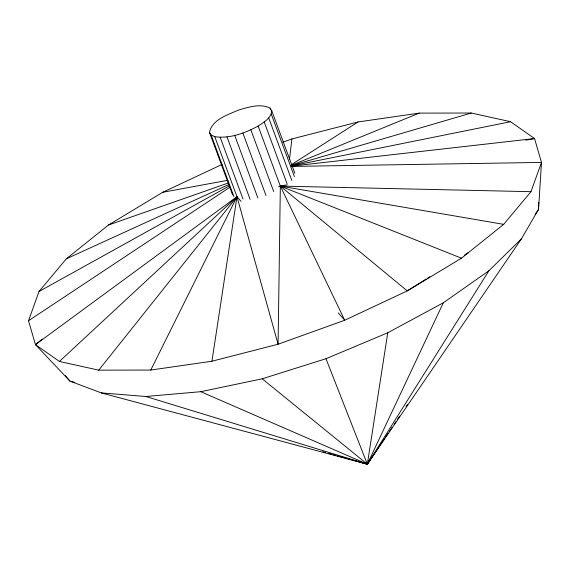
<?xml version="1.0" encoding="UTF-8"?>
<svg xmlns="http://www.w3.org/2000/svg" width="570" height="570" viewBox="0 0 570 570"><rect width="100%" height="100%" fill="white"/><g stroke="black" fill="none" stroke-linecap="round" stroke-linejoin="round"><path stroke-width="0.85" d="M232.589 194.904L209.468 132.397C212.097 119.515 227.729 114.912 238.324 110.103C248.378 107.288 260.098 103.134 270.087 108.136L271.74 110.737C271.363 118.239 263.604 122.272 258.139 126.077L280.34 186.091L278.089 344.23L211.94 361.223L150.765 370.058L98.738 370.144L59.408 361.466L35.454 344.622L28.5 320.753L39.031 291.491L66.32 258.83L108.514 224.993L162.735 192.282L222.079 164.438M538.721 202.428L538.536 209.382L521.372 238.908L367.344 464.201L101.261 392.894L69.953 381.123L35.454 344.622L42.401 339.072M289.446 159.586L291.911 138.952L358.06 121.959L419.235 113.117L471.262 113.031L510.592 121.709L534.546 138.553L541.5 162.422L538.536 209.382L535.059 214.548M211.94 361.223L236.978 196.686L214.776 136.679L211.114 134.997L209.468 132.397M337.347 455.822L367.344 464.201L387.757 332.78L443.325 302.784L488.903 270.771L521.372 238.908M35.454 344.622L236.978 196.686L278.089 344.23L344.715 320.24L407.265 290.892L461.486 258.189L503.68 224.352L530.969 191.684L541.5 162.422L292.189 166.412M101.261 392.894L145.877 396.499L367.344 464.201L368.341 461.721M358.879 461.436L367.344 464.201L443.325 302.784M150.765 370.058L236.978 196.686L241.053 201.367M364.871 463.189L367.344 464.201L369.403 460.254M145.877 396.499L200.775 391.69L367.344 464.201L371.07 458.13M364.992 462.947L367.344 464.201L488.903 270.771M200.775 391.69L262.2 378.801L367.344 464.201L384.714 438.344M385.705 436.869L388.184 433.179M389.182 431.697L392.153 427.265M394.141 424.315L396.129 421.358M397.611 419.142L399.599 416.193M406.047 406.588L407.536 404.372M98.738 370.144L236.978 196.686L59.408 361.466M28.5 320.753L229.724 187.359M291.612 164.552L358.06 121.959M426.132 279.093L407.265 290.892L280.34 186.091L278.637 186.504M427.635 278.146L429.901 276.735M464.607 255.018L468.383 252.66M39.031 291.491L229.696 185.699M214.776 136.679C229.895 138.902 244.986 133.059 258.139 126.077M66.32 258.83L229.069 184.466M262.2 378.801L325.976 358.708L387.757 332.78M291.911 165.122L419.235 113.117M282.748 142.251L291.911 138.952M108.514 224.993L228.485 182.941M291.185 165.72L471.262 113.031M291.242 165.941L510.592 121.709M338.309 312.894L344.715 320.24L280.34 186.091L287.33 184.787M525.811 140.191L534.546 138.553L291.284 166.162M162.735 192.282L227.886 180.27M461.486 258.189L280.34 186.091L530.969 191.684M280.34 186.091L503.68 224.352M74.243 382.32L69.953 381.123L65.422 375.659M322.777 451.746L325.349 452.466M328.776 453.428L331.348 454.14M333.065 454.625L335.637 455.337M325.976 358.708L367.344 464.201M271.74 110.737L294.861 173.251M270.087 108.136L270.707 109.803M271.27 114.071L294.391 176.586M268.705 117.919L291.826 180.434M264.231 122.016L287.045 183.697M250.857 129.839L273.678 191.513M242.877 133.031L266.005 195.546M234.74 135.446L257.868 197.954M227.003 136.907L250.13 199.422M220.198 137.327L243.012 199.008M211.114 134.997L233.935 196.671"/></g></svg>
